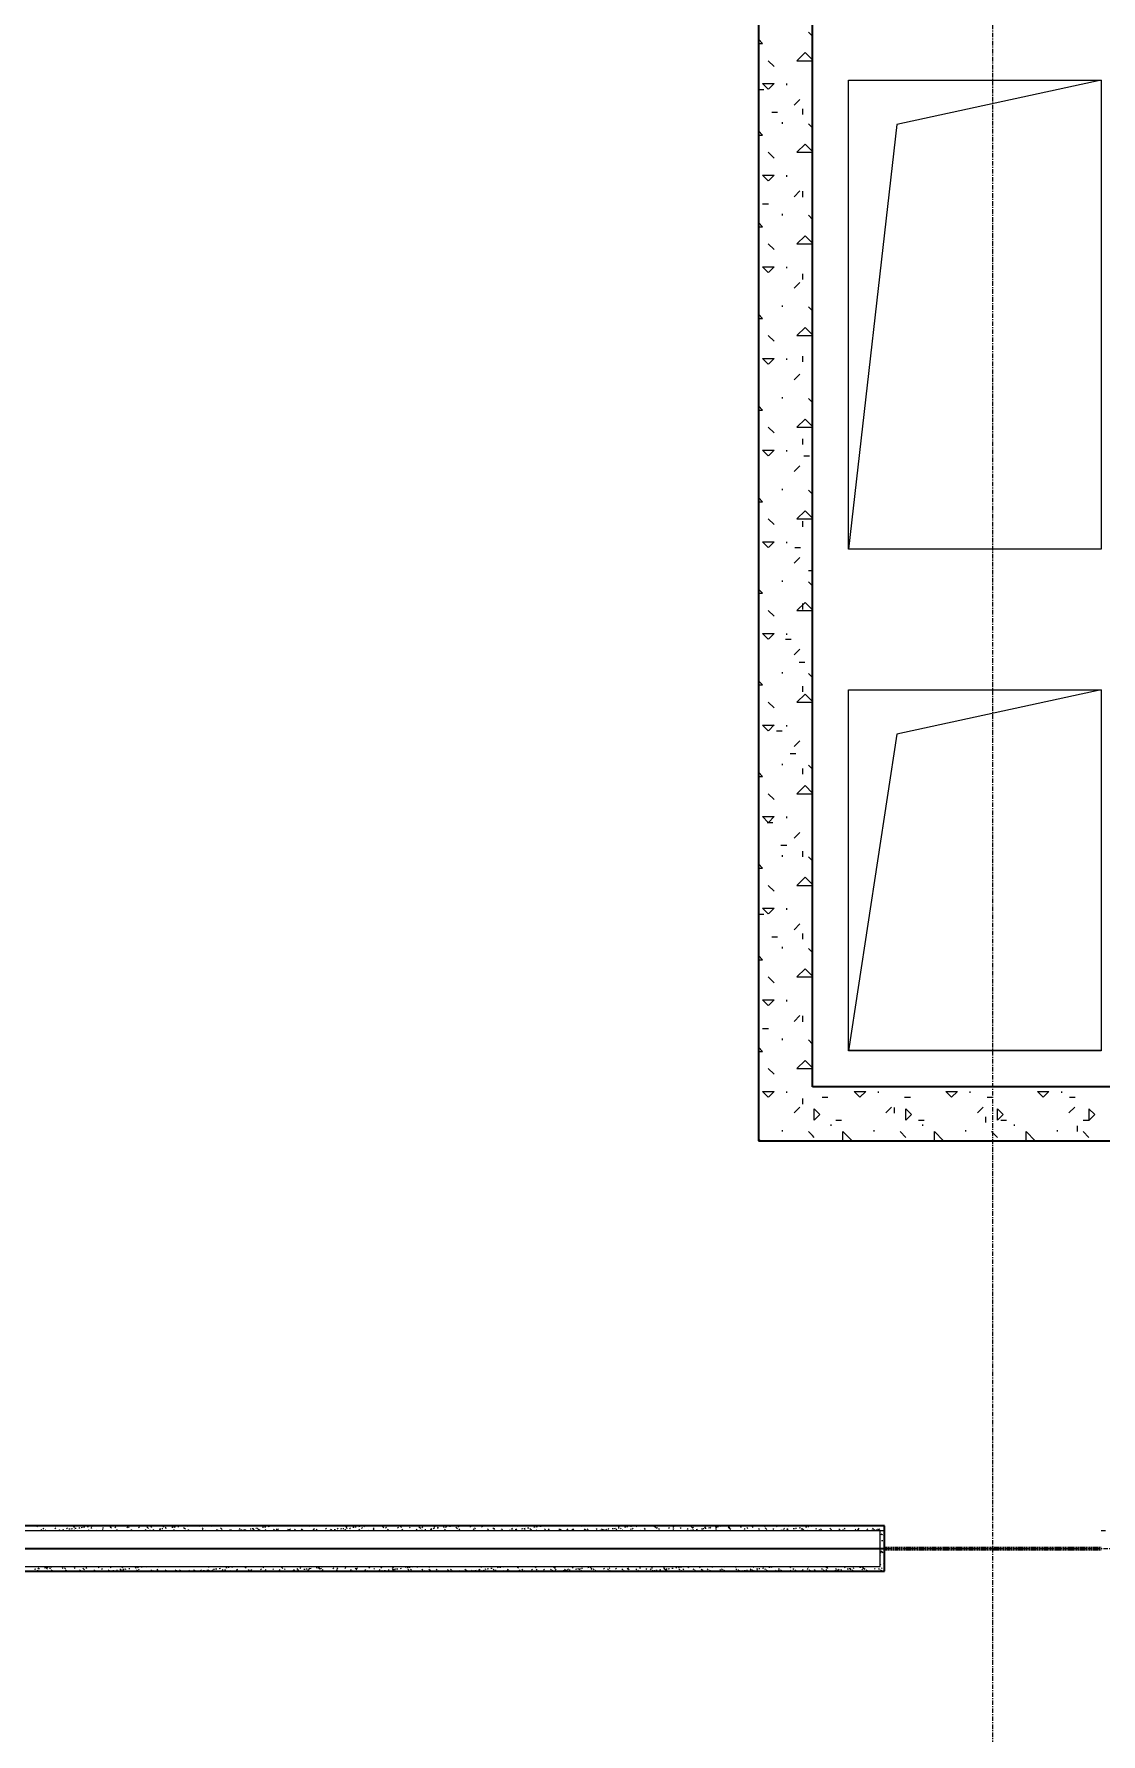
# Model space of a CAD drawing. Header units: millimetres. Extents: x -4948 to 42228, y -4856 to 69378.
# Drawn here: x 33826 to 36784, y 24778 to 29490 of the extents above; entities that cross this region are included whole.
import ezdxf

# ---------------------------------------------------------------- set-up
doc = ezdxf.new("R2010")
doc.units = ezdxf.units.MM
doc.linetypes.add('Линия сетки', pattern=[22.225, 12.7, -3.175, 3.175, -3.175])
doc.linetypes.add('Штрих 3 х 1_5 мм', pattern=[4.5, 3, -1.5])
for name, color, linetype, lineweight in [('A-AREA', 32, 'Continuous', 9), ('A-DETL', 90, 'Continuous', 9), ('A-FLOR', 192, 'Continuous', 13), ('A-WALL', 113, 'Continuous', 13), ('A-WALL-PATT', 111, 'Continuous', 13), ('I-WALL', 2, 'Continuous', 13), ('S-GRID', 1, 'Continuous', 30)]:
    doc.layers.add(name, color=color, linetype=linetype, lineweight=lineweight)

# ---------------------------------------------------------------- blocks, each defined once
blk = doc.blocks.new('27ELB-RD-AR-0000-BIM_rvt-1-1 этаж отм_ _0_000 лотки')
at = {"layer": 'A-AREA', "color": 252, "linetype": 'Штрих 3 х 1_5 мм', "lineweight": 70}
blk.add_line((36183.9, 25292.1), (36783.9, 25292.1), dxfattribs=at)
at = {"layer": 'A-DETL', "color": 252}
for p, q in [((36083.9, 29362.1), (36783.9, 29362.1)), ((36083.9, 28062.1), (36083.9, 29362.1)), ((36783.9, 29362.1), (36217.6, 29239.2)), ((36783.9, 29362.1), (36783.9, 28062.1)), ((36217.6, 29239.2), (36083.9, 28062.1)), ((36783.9, 28062.1), (36083.9, 28062.1)), ((36083.9, 27672.1), (36783.9, 27672.1)), ((36083.9, 26672.1), (36083.9, 27672.1)), ((36783.9, 27672.1), (36217.6, 27549.2)), ((36783.9, 27672.1), (36783.9, 26672.1)), ((36217.6, 27549.2), (36083.9, 26672.1)), ((36783.9, 26672.1), (36083.9, 26672.1))]:
    blk.add_line(p, q, dxfattribs=at)
at = {"layer": 'A-DETL', "color": 252, "lineweight": 35}
blk.add_line((30956, 25292.1), (36183.9, 25292.1), dxfattribs=at)
at = {"layer": 'A-WALL', "color": 252, "lineweight": 9}
for p, q in [((31018.9, 25342.1), (36171.4, 25342.1)), ((36171.4, 25342.1), (36183.9, 25342.1)), ((36171.4, 25342.1), (36183.9, 25342.1)), ((36171.4, 25242.1), (36171.4, 25342.1)), ((36783.9, 25342.1), (36796.4, 25342.1)), ((31018.9, 25242.1), (36171.4, 25242.1))]:
    blk.add_line(p, q, dxfattribs=at)
at = {"layer": 'A-WALL-PATT', "color": 252, "linetype": 'Continuous', "lineweight": 9}
for p, q in [((35845.7, 29464), (35833.9, 29475.8)), ((35833.9, 29464), (35845.8, 29464)), ((35983.9, 29484.6), (35972.6, 29495.8)), ((35877.4, 29400.6), (35861.5, 29416.4)), ((35941, 29416.4), (35963.4, 29438.8)), ((35941, 29416.4), (35983.9, 29416.4)), ((35983.9, 29418.4), (35963.4, 29438.8)), ((35833.9, 29337), (35848.9, 29337)), ((35861.5, 29337.1), (35845.6, 29352.9)), ((35845.8, 29352.9), (35877.5, 29352.9)), ((35861.7, 29337.1), (35877.6, 29353)), ((35913.2, 29348.9), (35913.2, 29352.9)), ((35871.2, 29273.5), (35887, 29273.5)), ((35933.1, 29293.4), (35949, 29309.3)), ((35956.9, 29267.1), (35956.9, 29283)), ((35845.7, 29210), (35833.9, 29221.8)), ((35901.3, 29241.7), (35901.3, 29245.7)), ((35983.9, 29230.6), (35972.6, 29241.8)), ((35833.9, 29210), (35845.8, 29210)), ((35941, 29162.4), (35963.4, 29184.8)), ((35983.9, 29164.4), (35963.4, 29184.8)), ((35877.4, 29146.6), (35861.5, 29162.4)), ((35941, 29162.4), (35983.9, 29162.4)), ((35861.5, 29083.1), (35845.6, 29098.9)), ((35845.8, 29098.9), (35877.5, 29098.9)), ((35861.7, 29083.1), (35877.6, 29099)), ((35913.2, 29094.9), (35913.2, 29098.9)), ((35933.1, 29039.4), (35949, 29055.3)), ((35956.9, 29038.5), (35956.9, 29054.4)), ((35845.8, 29019.5), (35861.6, 29019.5)), ((35901.3, 28987.7), (35901.3, 28991.7)), ((35983.9, 28976.6), (35972.6, 28987.8)), ((35845.7, 28956), (35833.9, 28967.8)), ((35833.9, 28956), (35845.8, 28956)), ((35877.4, 28892.6), (35861.5, 28908.4)), ((35941, 28908.4), (35963.4, 28930.8)), ((35941, 28908.4), (35983.9, 28908.4)), ((35983.9, 28910.4), (35963.4, 28930.8)), ((35861.5, 28829.1), (35845.6, 28844.9)), ((35845.8, 28844.9), (35877.5, 28844.9)), ((35861.7, 28829.1), (35877.6, 28845)), ((35913.2, 28840.9), (35913.2, 28844.9)), ((35933.1, 28785.4), (35949, 28801.3)), ((35956.9, 28809.9), (35956.9, 28825.8)), ((35833.9, 28765.5), (35836.2, 28765.5)), ((35845.7, 28702), (35833.9, 28713.8)), ((35833.9, 28702), (35845.8, 28702)), ((35901.3, 28733.7), (35901.3, 28737.7)), ((35983.9, 28722.6), (35972.6, 28733.8)), ((35877.4, 28638.6), (35861.5, 28654.4)), ((35941, 28654.4), (35963.4, 28676.8)), ((35941, 28654.4), (35983.9, 28654.4)), ((35983.9, 28656.4), (35963.4, 28676.8)), ((35861.5, 28575.1), (35845.6, 28590.9)), ((35845.8, 28590.9), (35877.5, 28590.9)), ((35861.7, 28575.1), (35877.6, 28591)), ((35913.2, 28586.9), (35913.2, 28590.9)), ((35956.9, 28581.3), (35956.9, 28597.2)), ((35933.1, 28531.4), (35949, 28547.3)), ((35901.3, 28479.7), (35901.3, 28483.7)), ((35983.9, 28468.6), (35972.6, 28479.8)), ((35845.7, 28448), (35833.9, 28459.8)), ((35833.9, 28448), (35845.8, 28448)), ((35941, 28400.4), (35963.4, 28422.8)), ((35983.9, 28402.4), (35963.4, 28422.8)), ((35877.4, 28384.6), (35861.5, 28400.4)), ((35941, 28400.4), (35983.9, 28400.4)), ((35861.5, 28321.1), (35845.6, 28336.9)), ((35845.8, 28336.9), (35877.5, 28336.9)), ((35861.7, 28321.1), (35877.6, 28337)), ((35913.2, 28332.9), (35913.2, 28336.9)), ((35956.9, 28352.7), (35956.9, 28368.6)), ((35933.1, 28277.4), (35949, 28293.3)), ((35960.1, 28321), (35975.9, 28321)), ((35901.3, 28225.7), (35901.3, 28229.7)), ((35845.7, 28194), (35833.9, 28205.8)), ((35833.9, 28194), (35845.8, 28194)), ((35983.9, 28214.6), (35972.6, 28225.8)), ((35877.4, 28130.6), (35861.5, 28146.4)), ((35941, 28146.4), (35963.4, 28168.8)), ((35941, 28146.4), (35983.9, 28146.4)), ((35956.9, 28124.1), (35956.9, 28140)), ((35983.9, 28148.4), (35963.4, 28168.8)), ((35861.5, 28067.1), (35845.6, 28082.9)), ((35845.8, 28082.9), (35877.5, 28082.9)), ((35861.7, 28067.1), (35877.6, 28083)), ((35913.2, 28078.9), (35913.2, 28082.9)), ((35934.7, 28067), (35950.5, 28067)), ((35933.1, 28023.4), (35949, 28039.3)), ((35972.8, 28003.5), (35983.9, 28003.5)), ((35845.7, 27940), (35833.9, 27951.8)), ((35901.3, 27971.7), (35901.3, 27975.7)), ((35983.9, 27960.6), (35972.6, 27971.8)), ((35833.9, 27940), (35845.8, 27940)), ((35941, 27892.4), (35963.4, 27914.8)), ((35956.9, 27895.5), (35956.9, 27911.4)), ((35983.9, 27894.4), (35963.4, 27914.8)), ((35877.4, 27876.6), (35861.5, 27892.4)), ((35941, 27892.4), (35983.9, 27892.4)), ((35861.5, 27813.1), (35845.6, 27828.9)), ((35845.8, 27828.9), (35877.5, 27828.9)), ((35861.7, 27813.1), (35877.6, 27829)), ((35909.2, 27813), (35925.1, 27813)), ((35913.2, 27824.9), (35913.2, 27828.9)), ((35933.1, 27769.4), (35949, 27785.3)), ((35901.3, 27717.7), (35901.3, 27721.7)), ((35947.3, 27749.5), (35963.2, 27749.5)), ((35983.9, 27706.6), (35972.6, 27717.8)), ((35845.7, 27686), (35833.9, 27697.8)), ((35833.9, 27686), (35845.8, 27686)), ((35956.9, 27666.9), (35956.9, 27682.8)), ((35877.4, 27622.6), (35861.5, 27638.4)), ((35941, 27638.4), (35963.4, 27660.8)), ((35941, 27638.4), (35983.9, 27638.4)), ((35983.9, 27640.4), (35963.4, 27660.8)), ((35861.5, 27559.1), (35845.6, 27574.9)), ((35845.8, 27574.9), (35877.5, 27574.9)), ((35861.7, 27559.1), (35877.6, 27575)), ((35913.2, 27570.9), (35913.2, 27574.9)), ((35883.8, 27559), (35899.7, 27559)), ((35933.1, 27515.4), (35949, 27531.3)), ((35921.9, 27495.5), (35937.8, 27495.5)), ((35845.7, 27432), (35833.9, 27443.8)), ((35833.9, 27432), (35845.8, 27432)), ((35901.3, 27463.7), (35901.3, 27467.7)), ((35956.9, 27438.3), (35956.9, 27454.2)), ((35983.9, 27452.6), (35972.6, 27463.8)), ((35877.4, 27368.6), (35861.5, 27384.4)), ((35941, 27384.4), (35963.4, 27406.8)), ((35941, 27384.4), (35983.9, 27384.4)), ((35983.9, 27386.4), (35963.4, 27406.8)), ((35861.5, 27305.1), (35845.6, 27320.9)), ((35845.8, 27320.9), (35877.5, 27320.9)), ((35858.4, 27305), (35874.3, 27305)), ((35861.7, 27305.1), (35877.6, 27321)), ((35913.2, 27316.9), (35913.2, 27320.9)), ((35896.6, 27241.5), (35912.4, 27241.5)), ((35933.1, 27261.4), (35949, 27277.3)), ((35901.3, 27209.7), (35901.3, 27213.7)), ((35956.9, 27209.7), (35956.9, 27225.6)), ((35983.9, 27198.6), (35972.6, 27209.8)), ((35845.7, 27178), (35833.9, 27189.8)), ((35833.9, 27178), (35845.8, 27178)), ((35941, 27130.4), (35963.4, 27152.8)), ((35983.9, 27132.4), (35963.4, 27152.8)), ((35877.4, 27114.6), (35861.5, 27130.4)), ((35941, 27130.4), (35983.9, 27130.4)), ((35833.9, 27051), (35848.9, 27051)), ((35861.5, 27051.1), (35845.6, 27066.9)), ((35845.8, 27066.9), (35877.5, 27066.9)), ((35861.7, 27051.1), (35877.6, 27067)), ((35913.2, 27062.9), (35913.2, 27066.9)), ((35933.1, 27007.4), (35949, 27023.3)), ((35871.2, 26987.5), (35887, 26987.5)), ((35901.3, 26955.7), (35901.3, 26959.7)), ((35956.9, 26981.1), (35956.9, 26997)), ((35983.9, 26944.6), (35972.6, 26955.8)), ((35845.7, 26924), (35833.9, 26935.8)), ((35833.9, 26924), (35845.8, 26924)), ((35877.4, 26860.6), (35861.5, 26876.4)), ((35941, 26876.4), (35963.4, 26898.8)), ((35941, 26876.4), (35983.9, 26876.4)), ((35983.9, 26878.4), (35963.4, 26898.8)), ((35861.5, 26797.1), (35845.6, 26812.9)), ((35845.8, 26812.9), (35877.5, 26812.9)), ((35861.7, 26797.1), (35877.6, 26813)), ((35913.2, 26808.9), (35913.2, 26812.9)), ((35933.1, 26753.4), (35949, 26769.3)), ((35956.9, 26752.5), (35956.9, 26768.4)), ((35845.8, 26733.5), (35861.6, 26733.5)), ((35845.7, 26670), (35833.9, 26681.8)), ((35901.3, 26701.7), (35901.3, 26705.7)), ((35983.9, 26690.6), (35972.6, 26701.8)), ((35833.9, 26670), (35845.8, 26670)), ((35941, 26622.4), (35963.4, 26644.8)), ((35983.9, 26624.4), (35963.4, 26644.8)), ((35877.4, 26606.6), (35861.5, 26622.4)), ((35941, 26622.4), (35983.9, 26622.4)), ((35861.5, 26543.1), (35845.6, 26558.9)), ((35845.8, 26558.9), (35877.5, 26558.9)), ((35861.7, 26543.1), (35877.6, 26559)), ((35913.2, 26554.9), (35913.2, 26558.9)), ((35956.9, 26523.9), (35956.9, 26539.8)), ((36010.8, 26543), (36026.7, 26543)), ((36115.5, 26543.1), (36099.7, 26558.9)), ((36099.8, 26558.9), (36131.5, 26558.9)), ((36115.7, 26543.1), (36131.6, 26559)), ((36167.2, 26554.9), (36167.2, 26558.9)), ((36239.4, 26543), (36255.3, 26543)), ((36369.5, 26543.1), (36353.7, 26558.9)), ((36353.8, 26558.9), (36385.5, 26558.9)), ((36369.7, 26543.1), (36385.6, 26559)), ((36421.2, 26554.9), (36421.2, 26558.9)), ((36468.1, 26543), (36483.9, 26543)), ((36623.5, 26543.1), (36607.7, 26558.9)), ((36607.8, 26558.9), (36639.5, 26558.9)), ((36623.7, 26543.1), (36639.6, 26559)), ((36675.2, 26554.9), (36675.2, 26558.9)), ((36696.6, 26543), (36712.5, 26543)), ((35933.1, 26499.4), (35949, 26515.3)), ((36004.4, 26495.4), (35988.5, 26511.3)), ((35988.6, 26479.5), (35988.6, 26511.2)), ((35988.7, 26479.6), (36004.6, 26495.5)), ((36187.1, 26499.4), (36203, 26515.3)), ((36210.9, 26498.5), (36210.9, 26514.4)), ((36258.4, 26495.4), (36242.5, 26511.3)), ((36242.6, 26479.5), (36242.6, 26511.2)), ((36242.7, 26479.6), (36258.6, 26495.5)), ((36441.1, 26499.4), (36457, 26515.3)), ((36464.9, 26473.1), (36464.9, 26489)), ((36512.4, 26495.4), (36496.5, 26511.3)), ((36496.6, 26479.5), (36496.6, 26511.2)), ((36496.7, 26479.6), (36512.6, 26495.5)), ((36695.1, 26499.4), (36711, 26515.3)), ((36766.4, 26495.4), (36750.5, 26511.3)), ((36750.6, 26479.5), (36750.6, 26511.2)), ((36750.7, 26479.6), (36766.6, 26495.5)), ((35833.9, 26479.5), (35836.2, 26479.5)), ((35901.3, 26447.7), (35901.3, 26451.7)), ((35983.9, 26436.6), (35972.6, 26447.8)), ((36036.2, 26463.6), (36036.2, 26467.6)), ((36048.9, 26479.5), (36064.8, 26479.5)), ((36068, 26422.1), (36068, 26447.7)), ((36093.6, 26422.1), (36068, 26447.7)), ((36155.3, 26447.7), (36155.3, 26451.7)), ((36242.5, 26431.9), (36226.7, 26447.8)), ((36277.6, 26479.5), (36293.4, 26479.5)), ((36290.2, 26463.6), (36290.2, 26467.6)), ((36322, 26422.1), (36322, 26447.7)), ((36347.6, 26422.1), (36322, 26447.7)), ((36409.3, 26447.7), (36409.3, 26451.7)), ((36496.5, 26431.9), (36480.7, 26447.8)), ((36506.1, 26479.5), (36522, 26479.5)), ((36544.2, 26463.6), (36544.2, 26467.6)), ((36576, 26422.1), (36576, 26447.7)), ((36601.6, 26422.1), (36576, 26447.7)), ((36663.3, 26447.7), (36663.3, 26451.7)), ((36718.9, 26447.7), (36718.9, 26463.6)), ((36734.7, 26479.5), (36750.6, 26479.5)), ((36750.5, 26431.9), (36734.7, 26447.8)), ((35839.6, 26422.1), (35833.9, 26427.8)), ((35988.5, 26431.9), (35983.9, 26436.6)), ((33833.4, 25354.6), (33835.7, 25352.5)), ((33840.1, 25354.6), (33840.1, 25354.6)), ((33883.8, 25354.6), (33885, 25353.5)), ((33934.1, 25354.6), (33935.6, 25353.2)), ((33973.2, 25352.9), (33976.5, 25353.4)), ((33984.9, 25354.2), (33987.3, 25351.9)), ((34035.7, 25353.8), (34038, 25351.6)), ((34150, 25351.4), (34152.7, 25353.4)), ((34183.3, 25351.8), (34185.9, 25353.8)), ((34215.8, 25351.6), (34218.4, 25353.7)), ((34224.2, 25353.1), (34227.5, 25353.5)), ((34250.1, 25352.9), (34252.3, 25354.6)), ((34283.3, 25353.3), (34285, 25354.6)), ((34315.8, 25353.1), (34317.7, 25354.6)), ((34350.1, 25354.4), (34350.4, 25354.6)), ((34475.2, 25353.2), (34478.5, 25353.7)), ((34487.9, 25354.6), (34488.2, 25354.3)), ((34588.5, 25354.6), (34590.6, 25352.7)), ((34638.9, 25354.6), (34639.8, 25353.7)), ((34689.2, 25354.6), (34690.5, 25353.4)), ((34690.5, 25353.4), (34690.5, 25353.4)), ((34690.5, 25353.4), (34693, 25351.1)), ((34726.2, 25353.4), (34729.5, 25353.9)), ((34739.7, 25354.4), (34742.2, 25352.2)), ((34790.6, 25354), (34792.9, 25351.9)), ((34977.2, 25353.6), (34980.5, 25354)), ((35000.7, 25351.9), (35003.4, 25353.9)), ((35034, 25352.3), (35036.6, 25354.4)), ((35066.4, 25352.2), (35069.1, 25354.2)), ((35100.7, 25353.4), (35102.3, 25354.6)), ((35134, 25353.8), (35135, 25354.6)), ((35166.5, 25353.7), (35167.7, 25354.6)), ((35228.2, 25353.7), (35231.5, 25354.2)), ((35243, 25354.6), (35243.1, 25354.5)), ((35343.7, 25354.6), (35345.5, 25352.9)), ((35394, 25354.6), (35394.7, 25354)), ((35444.4, 25354.6), (35445.4, 25353.7)), ((35445.4, 25353.7), (35445.4, 25353.7)), ((35445.4, 25353.7), (35447.9, 25351.4)), ((35479.2, 25353.9), (35482.5, 25354.3)), ((35494.7, 25354.6), (35497.1, 25352.4)), ((35545.4, 25354.2), (35547.8, 25352.1)), ((35730.2, 25354.1), (35733.5, 25354.5)), ((35784.6, 25351.4), (35787.3, 25353.4)), ((35851.4, 25352.5), (35854.1, 25354.5)), ((35884.6, 25352.9), (35886.9, 25354.6)), ((35917.1, 25352.7), (35919.6, 25354.6)), ((35951.4, 25354), (35952.2, 25354.6)), ((35981.2, 25354.2), (35984, 25354.6)), ((35984.7, 25354.4), (35984.9, 25354.6)), ((36017.2, 25354.2), (36017.6, 25354.6)), ((36098.8, 25354.6), (36100.4, 25353.2)), ((36149.2, 25354.6), (36149.6, 25354.2)), ((33844.3, 25344.6), (33846.8, 25342.3)), ((33849.9, 25346.8), (33852.6, 25348.9)), ((33856.6, 25344.1), (33859.4, 25342.3)), ((33883.2, 25347.3), (33885.8, 25349.3)), ((33890.9, 25342.1), (33891.8, 25342.2)), ((33894.5, 25342.6), (33897.8, 25343)), ((33895.1, 25344.2), (33897.4, 25342.1)), ((33896.1, 25344.2), (33899, 25342.4)), ((33904.8, 25343.9), (33908.1, 25344.4)), ((33915.7, 25347.1), (33918.3, 25349.2)), ((33922.6, 25346.3), (33926, 25346.7)), ((33928.7, 25347.1), (33932, 25347.5)), ((33935.6, 25353.2), (33935.6, 25353.2)), ((33935.6, 25353.2), (33938.1, 25350.9)), ((33935.7, 25344.3), (33938.5, 25342.4)), ((33939, 25348.4), (33942.3, 25348.9)), ((33946.7, 25343.1), (33947.7, 25342.1)), ((33950, 25348.3), (33952.6, 25350.4)), ((33956.8, 25350.8), (33960.1, 25351.2)), ((33962.9, 25351.6), (33966.2, 25352)), ((33975.2, 25344.3), (33978.1, 25342.5)), ((33983.2, 25348.8), (33985.9, 25350.8)), ((33997.5, 25342.6), (33998.1, 25342.1)), ((34014.8, 25344.4), (34017.6, 25342.6)), ((34015.7, 25348.6), (34018.3, 25350.7)), ((34038, 25351.6), (34038, 25351.6)), ((34038, 25351.6), (34040.5, 25349.4)), ((34050, 25349.8), (34052.6, 25351.9)), ((34054.3, 25344.5), (34057.2, 25342.7)), ((34083.2, 25350.3), (34085.9, 25352.3)), ((34087.3, 25352.6), (34089.7, 25350.4)), ((34093.9, 25344.5), (34096.7, 25342.7)), ((34115.7, 25350.1), (34118.4, 25352.2)), ((34133.4, 25344.6), (34136.3, 25342.8)), ((34138.1, 25352.2), (34140.4, 25350.1)), ((34140.4, 25350.1), (34140.4, 25350.1)), ((34140.4, 25350.1), (34142.9, 25347.8)), ((34140.7, 25342.1), (34142.8, 25342.4)), ((34145.5, 25342.7), (34148.8, 25343.2)), ((34155.8, 25344.1), (34159.1, 25344.5)), ((34173, 25344.7), (34175.8, 25342.9)), ((34173.6, 25346.4), (34177, 25346.9)), ((34179.7, 25347.2), (34183, 25347.7)), ((34189.6, 25351.1), (34192.1, 25348.8)), ((34190, 25348.6), (34193.3, 25349)), ((34207.8, 25350.9), (34211.2, 25351.4)), ((34212.5, 25344.8), (34215.4, 25343)), ((34213.9, 25351.7), (34217.2, 25352.2)), ((34236, 25342.1), (34236.3, 25342.3)), ((34240.5, 25350.6), (34242.8, 25348.5)), ((34242.8, 25348.5), (34242.8, 25348.5)), ((34242.8, 25348.5), (34245.3, 25346.2)), ((34252.1, 25344.8), (34254.9, 25343)), ((34268.7, 25342.1), (34268.8, 25342.2)), ((34291.6, 25344.9), (34294.5, 25343.1)), ((34292, 25349.5), (34294.5, 25347.3)), ((34301.4, 25342.1), (34303.1, 25343.4)), ((34331.2, 25345), (34334, 25343.2)), ((34334.1, 25342.1), (34336.4, 25343.8)), ((34342.8, 25349.1), (34345.2, 25346.9)), ((34345.2, 25346.9), (34345.2, 25346.9)), ((34345.2, 25346.9), (34347.7, 25344.7)), ((34366.8, 25342.1), (34368.9, 25343.7)), ((34370.7, 25345), (34373.6, 25343.2)), ((34390.5, 25342.1), (34393.8, 25342.5)), ((34394.4, 25348), (34396.9, 25345.7)), ((34396.5, 25342.9), (34399.8, 25343.3)), ((34400.5, 25342.9), (34403.2, 25344.9)), ((34406.8, 25344.2), (34410.2, 25344.7)), ((34410.3, 25345.1), (34413.1, 25343.3)), ((34424.7, 25346.6), (34428, 25347)), ((34430.7, 25347.4), (34434, 25347.8)), ((34433.7, 25343.3), (34436.4, 25345.3)), ((34441, 25348.7), (34444.3, 25349.2)), ((34445.2, 25347.5), (34447.6, 25345.4)), ((34447.6, 25345.4), (34447.6, 25345.4)), ((34447.6, 25345.4), (34450, 25343.1)), ((34449.8, 25345.2), (34452.7, 25343.4)), ((34458.8, 25351.1), (34462.2, 25351.5)), ((34464.9, 25351.9), (34468.2, 25352.3)), ((34466.2, 25343.1), (34468.9, 25345.2)), ((34489.4, 25345.3), (34492.2, 25343.5)), ((34496.8, 25346.4), (34499.3, 25344.1)), ((34500.5, 25344.4), (34503.2, 25346.4)), ((34528.9, 25345.3), (34531.8, 25343.5)), ((34533.8, 25344.8), (34536.4, 25346.9)), ((34547.6, 25346), (34550, 25343.8)), ((34550, 25343.8), (34550, 25343.8)), ((34550, 25343.8), (34551.8, 25342.1)), ((34566.3, 25344.7), (34568.9, 25346.7)), ((34568.5, 25345.4), (34571.3, 25343.6)), ((34599.2, 25344.8), (34601.7, 25342.6)), ((34600.6, 25345.9), (34603.2, 25347.9)), ((34608, 25345.5), (34610.9, 25343.7)), ((34633.8, 25346.3), (34636.5, 25348.4)), ((34641.5, 25342.3), (34644.8, 25342.7)), ((34647.5, 25343.1), (34650.8, 25343.5)), ((34647.6, 25345.6), (34650.4, 25343.8)), ((34650, 25344.4), (34652.3, 25342.3)), ((34652.3, 25342.3), (34652.3, 25342.3)), ((34652.3, 25342.3), (34652.5, 25342.1)), ((34657.8, 25344.4), (34661.2, 25344.8)), ((34666.3, 25346.2), (34669, 25348.2)), ((34675.7, 25346.8), (34679, 25347.2)), ((34681.7, 25347.6), (34685, 25348)), ((34687.1, 25345.6), (34690, 25343.8)), ((34692, 25348.9), (34695.3, 25349.3)), ((34700.6, 25347.4), (34703.3, 25349.4)), ((34701.6, 25343.3), (34702.9, 25342.1)), ((34709.9, 25351.3), (34713.2, 25351.7)), ((34715.9, 25352.1), (34719.2, 25352.5)), ((34726.7, 25345.7), (34729.5, 25343.9)), ((34733.9, 25347.8), (34736.5, 25349.9)), ((34752.4, 25342.9), (34753.2, 25342.1)), ((34766.2, 25345.8), (34769.1, 25344)), ((34766.3, 25347.7), (34769, 25349.7)), ((34792.9, 25351.9), (34792.9, 25351.9)), ((34792.9, 25351.9), (34795.4, 25349.6)), ((34800.6, 25348.9), (34803.3, 25350.9)), ((34805.8, 25345.8), (34808.6, 25344)), ((34833.9, 25349.3), (34836.5, 25351.4)), ((34842.1, 25352.9), (34844.6, 25350.6)), ((34845.3, 25345.9), (34848.2, 25344.1)), ((34866.4, 25349.2), (34869, 25351.2)), ((34884.9, 25346), (34887.7, 25344.2)), ((34892.5, 25342.4), (34895.8, 25342.9)), ((34893, 25352.4), (34895.3, 25350.3)), ((34895.3, 25350.3), (34895.3, 25350.3)), ((34895.3, 25350.3), (34897.8, 25348)), ((34898.5, 25343.2), (34901.8, 25343.7)), ((34900.7, 25350.4), (34903.3, 25352.4)), ((34908.8, 25344.6), (34912.2, 25345)), ((34924.4, 25346.1), (34927.3, 25344.3)), ((34926.7, 25346.9), (34930, 25347.4)), ((34932.7, 25347.7), (34936, 25348.2)), ((34933.9, 25350.8), (34936.6, 25352.9)), ((34943, 25349.1), (34946.3, 25349.5)), ((34944.5, 25351.3), (34947, 25349.1)), ((34960.9, 25351.4), (34964.2, 25351.9)), ((34964, 25346.1), (34966.8, 25344.3)), ((34966.4, 25350.7), (34969.1, 25352.7)), ((34966.9, 25352.2), (34970.2, 25352.7)), ((34995.3, 25350.9), (34997.7, 25348.7)), ((34997.7, 25348.7), (34997.7, 25348.7)), ((34997.7, 25348.7), (35000.2, 25346.5)), ((35003.5, 25346.2), (35006.4, 25344.4)), ((35043.1, 25346.3), (35045.9, 25344.5)), ((35046.9, 25349.8), (35049.4, 25347.5)), ((35053.3, 25342.1), (35053.8, 25342.5)), ((35082.6, 25346.3), (35085.5, 25344.5)), ((35086, 25342.1), (35087, 25342.9)), ((35097.7, 25349.3), (35100.1, 25347.2)), ((35100.1, 25347.2), (35100.1, 25347.2)), ((35100.1, 25347.2), (35102.5, 25344.9)), ((35118.7, 25342.1), (35119.5, 25342.7)), ((35122.2, 25346.4), (35125, 25344.6)), ((35143.5, 25342.6), (35146.8, 25343)), ((35149.3, 25348.2), (35151.8, 25345.9)), ((35149.5, 25343.4), (35152.8, 25343.8)), ((35151.4, 25342.1), (35153.8, 25344)), ((35159.8, 25344.7), (35163.2, 25345.2)), ((35161.7, 25346.5), (35164.6, 25344.7)), ((35177.7, 25347.1), (35181, 25347.5)), ((35183.7, 25347.9), (35187, 25348.3)), ((35184.4, 25342.4), (35187.1, 25344.4)), ((35194, 25349.2), (35197.3, 25349.7)), ((35200.1, 25347.8), (35202.5, 25345.6)), ((35201.3, 25346.6), (35204.1, 25344.8)), ((35202.5, 25345.6), (35202.5, 25345.6)), ((35202.5, 25345.6), (35204.9, 25343.4)), ((35211.9, 25351.6), (35215.2, 25352)), ((35216.9, 25342.2), (35219.6, 25344.2)), ((35217.9, 25352.4), (35221.2, 25352.8)), ((35240.8, 25346.6), (35243.7, 25344.8)), ((35251.2, 25343.4), (35253.9, 25345.5)), ((35251.7, 25346.6), (35254.2, 25344.4)), ((35280.4, 25346.7), (35283.2, 25344.9)), ((35284.4, 25343.9), (35287.1, 25345.9)), ((35302.5, 25346.2), (35304.8, 25344.1)), ((35304.8, 25344.1), (35304.8, 25344.1)), ((35304.8, 25344.1), (35307, 25342.1)), ((35316.9, 25343.7), (35319.6, 25345.7)), ((35319.9, 25346.8), (35322.8, 25345)), ((35351.2, 25344.9), (35353.9, 25347)), ((35354.1, 25345.1), (35356.5, 25342.8)), ((35359.5, 25346.9), (35362.3, 25345.1)), ((35384.5, 25345.4), (35387.1, 25347.4)), ((35394.5, 25342.8), (35397.8, 25343.2)), ((35399, 25346.9), (35401.9, 25345.1)), ((35400.5, 25343.5), (35403.8, 25344)), ((35404.9, 25344.6), (35407.2, 25342.5)), ((35407.2, 25342.5), (35407.2, 25342.5)), ((35407.2, 25342.5), (35407.7, 25342.1)), ((35410.8, 25344.9), (35414.2, 25345.3)), ((35417, 25345.2), (35419.6, 25347.2)), ((35428.7, 25347.3), (35432, 25347.7)), ((35434.7, 25348), (35438, 25348.5)), ((35438.6, 25347), (35441.4, 25345.2)), ((35445, 25349.4), (35448.4, 25349.8)), ((35451.3, 25346.4), (35453.9, 25348.5)), ((35456.5, 25343.5), (35458, 25342.1)), ((35462.9, 25351.8), (35466.2, 25352.2)), ((35468.9, 25352.5), (35472.2, 25353)), ((35478.1, 25347.1), (35481, 25345.3)), ((35484.5, 25346.9), (35487.2, 25348.9)), ((35507.3, 25343.1), (35508.4, 25342.1)), ((35517, 25346.7), (35519.7, 25348.8)), ((35517.7, 25347.1), (35520.5, 25345.3)), ((35547.8, 25352.1), (35547.8, 25352.1)), ((35547.8, 25352.1), (35550.3, 25349.8)), ((35551.3, 25347.9), (35554, 25350)), ((35557.2, 25347.2), (35560.1, 25345.4)), ((35584.5, 25348.4), (35587.2, 25350.4)), ((35596.8, 25347.3), (35599.6, 25345.5)), ((35597, 25353.1), (35599.5, 25350.9)), ((35617, 25348.2), (35619.7, 25350.3)), ((35636.3, 25347.4), (35639.2, 25345.6)), ((35645.5, 25342.9), (35648.9, 25343.4)), ((35647.8, 25352.7), (35650.2, 25350.5)), ((35650.2, 25350.5), (35650.2, 25350.5)), ((35650.2, 25350.5), (35652.6, 25348.3)), ((35651.3, 25349.5), (35654, 25351.5)), ((35651.5, 25343.7), (35654.8, 25344.1)), ((35661.8, 25345.1), (35665.2, 25345.5)), ((35675.9, 25347.4), (35678.7, 25345.6)), ((35679.7, 25347.4), (35683, 25347.9)), ((35684.6, 25349.9), (35687.2, 25351.9)), ((35685.7, 25348.2), (35689, 25348.6)), ((35696, 25349.6), (35699.4, 25350)), ((35699.4, 25351.6), (35701.9, 25349.3)), ((35713.9, 25351.9), (35717.2, 25352.4)), ((35715.4, 25347.5), (35718.3, 25345.7)), ((35717.1, 25349.7), (35719.7, 25351.8)), ((35719.9, 25352.7), (35723.2, 25353.1)), ((35750.2, 25351.1), (35752.6, 25349)), ((35751.4, 25351), (35754, 25353)), ((35752.6, 25349), (35752.6, 25349)), ((35752.6, 25349), (35755, 25346.7)), ((35755, 25347.6), (35757.8, 25345.8)), ((35794.5, 25347.6), (35797.4, 25345.8)), ((35801.8, 25350), (35804.3, 25347.7)), ((35817.1, 25351.2), (35819.8, 25353.3)), ((35834.1, 25347.7), (35836.9, 25345.9)), ((35852.6, 25349.6), (35854.9, 25347.4)), ((35854.9, 25347.4), (35854.9, 25347.4)), ((35854.9, 25347.4), (35857.4, 25345.2)), ((35873.6, 25347.8), (35876.4, 25346)), ((35896.5, 25343.1), (35899.9, 25343.5)), ((35902.5, 25343.9), (35905.9, 25344.3)), ((35903.3, 25342.1), (35904.5, 25343)), ((35904.2, 25348.4), (35906.6, 25346.2)), ((35912.9, 25345.2), (35916.2, 25345.7)), ((35913.2, 25347.9), (35916, 25346.1)), ((35930.7, 25347.6), (35934.1, 25348)), ((35936, 25342.1), (35937.7, 25343.4)), ((35936.7, 25348.4), (35940, 25348.8)), ((35947, 25349.7), (35950.4, 25350.2)), ((35952.7, 25347.9), (35955.5, 25346.1)), ((35955, 25348), (35957.3, 25345.9)), ((35957.3, 25345.9), (35957.3, 25345.9)), ((35957.3, 25345.9), (35959.8, 25343.6)), ((35964.9, 25352.1), (35968.2, 25352.5)), ((35968.6, 25342.1), (35970.2, 25343.3)), ((35970.9, 25352.9), (35974.2, 25353.3)), ((35992.3, 25348), (35995.1, 25346.2)), ((36001.8, 25342.5), (36004.5, 25344.5)), ((36006.6, 25346.9), (36009, 25344.6)), ((36031.8, 25348.1), (36034.6, 25346.3)), ((36035.1, 25342.9), (36037.7, 25344.9)), ((36057.4, 25346.4), (36059.7, 25344.3)), ((36059.7, 25344.3), (36059.7, 25344.3)), ((36059.7, 25344.3), (36062.1, 25342.1)), ((36067.6, 25342.8), (36070.2, 25344.8)), ((36071.4, 25348.2), (36074.2, 25346.4)), ((36101.9, 25344), (36104.5, 25346)), ((36108.9, 25345.3), (36111.4, 25343.1)), ((36110.9, 25348.2), (36113.7, 25346.4)), ((36135.1, 25344.4), (36137.8, 25346.5)), ((36147.6, 25343.2), (36150.9, 25343.7)), ((36150.5, 25348.3), (36153.3, 25346.5)), ((36153.5, 25344), (36156.9, 25344.5)), ((36159.8, 25344.9), (36162.1, 25342.7)), ((36162.1, 25342.7), (36162.1, 25342.7)), ((36162.1, 25342.7), (36162.8, 25342.1)), ((36163.9, 25345.4), (36167.2, 25345.8)), ((36167.6, 25344.3), (36170.3, 25346.3)), ((36173.2, 25332.6), (36175.6, 25330.4)), ((36175.6, 25332.3), (36178.5, 25330.5)), ((36175.6, 25314), (36178.9, 25314.5)), ((36181, 25328.9), (36183.8, 25327.1)), ((36181.7, 25347.7), (36183.9, 25348)), ((36171.4, 25297), (36171.9, 25297.4)), ((36171.4, 25284.5), (36173.8, 25282.9)), ((36171.4, 25280.6), (36174.3, 25281)), ((36171.4, 25271.9), (36172.7, 25272.9)), ((36173.6, 25286), (36176, 25283.9)), ((36176, 25283.9), (36176, 25283.9)), ((36176, 25283.9), (36178.5, 25281.6)), ((36176.9, 25281.3), (36180.3, 25281.8)), ((33827.1, 25235), (33830.4, 25235.5)), ((33833.4, 25232.5), (33836.3, 25230.7)), ((33836.7, 25236.4), (33839.4, 25238.4)), ((33837.4, 25236.4), (33840.7, 25236.8)), ((33855.2, 25238.7), (33858.5, 25239.2)), ((33858.7, 25239.2), (33861, 25237)), ((33861, 25237), (33861, 25237)), ((33861, 25237), (33863.5, 25234.8)), ((33861.3, 25239.5), (33864.6, 25240)), ((33869.2, 25236.2), (33871.9, 25238.3)), ((33871.6, 25240.9), (33874.9, 25241.3)), ((33873, 25232.6), (33875.8, 25230.8)), ((33903.5, 25237.5), (33906.2, 25239.5)), ((33910.2, 25238.1), (33912.7, 25235.8)), ((33912.5, 25232.7), (33915.4, 25230.9)), ((33936.8, 25237.9), (33939.4, 25239.9)), ((33952.1, 25232.7), (33954.9, 25230.9)), ((33961.1, 25237.6), (33963.4, 25235.5)), ((33963.4, 25235.5), (33963.4, 25235.5)), ((33963.4, 25235.5), (33965.9, 25233.2)), ((33969.3, 25237.7), (33971.9, 25239.8)), ((33991.6, 25232.8), (33994.5, 25231)), ((34003.6, 25239), (34006.2, 25241)), ((34012.6, 25236.5), (34015.1, 25234.2)), ((34031.2, 25232.9), (34034, 25231.1)), ((34036.8, 25239.4), (34039.5, 25241.4)), ((34037.8, 25229.9), (34041.2, 25230.3)), ((34043.9, 25230.7), (34047.2, 25231.1)), ((34054.2, 25232.1), (34057.5, 25232.5)), ((34063.5, 25236.1), (34065.8, 25233.9)), ((34065.8, 25233.9), (34065.8, 25233.9)), ((34065.8, 25233.9), (34068.3, 25231.7)), ((34069.3, 25239.2), (34072, 25241.3)), ((34070.7, 25233), (34073.6, 25231.2)), ((34072, 25234.4), (34075.4, 25234.8)), ((34078.1, 25235.2), (34081.4, 25235.6)), ((34088.4, 25236.6), (34091.7, 25237)), ((34089.4, 25229.6), (34089.9, 25230)), ((34103.6, 25240.5), (34105.7, 25242.1)), ((34106.2, 25238.9), (34109.5, 25239.3)), ((34110.3, 25233), (34113.1, 25231.2)), ((34112.3, 25239.7), (34115.6, 25240.1)), ((34115, 25234.9), (34117.5, 25232.7)), ((34115.6, 25229.6), (34115.7, 25229.6)), ((34122.1, 25229.6), (34122.4, 25229.8)), ((34122.6, 25241.1), (34125.9, 25241.5)), ((34136.8, 25240.9), (34138.4, 25242.1)), ((34149.8, 25233.1), (34152.7, 25231.3)), ((34154.8, 25229.6), (34156.7, 25231)), ((34155.2, 25229.7), (34155.3, 25229.6)), ((34165.8, 25234.5), (34168.2, 25232.4)), ((34168.2, 25232.4), (34168.2, 25232.4)), ((34168.2, 25232.4), (34170.7, 25230.1)), ((34169.3, 25240.8), (34171.1, 25242.1)), ((34187.5, 25229.6), (34189.9, 25231.5)), ((34189.4, 25233.2), (34192.2, 25231.4)), ((34194.7, 25229.8), (34195, 25229.6)), ((34203.6, 25242), (34203.8, 25242.1)), ((34207.9, 25242.1), (34208.8, 25241.2)), ((34217.4, 25233.4), (34219.9, 25231.1)), ((34220.2, 25229.6), (34222.4, 25231.3)), ((34228.9, 25233.2), (34231.8, 25231.4)), ((34234.3, 25229.8), (34234.6, 25229.6)), ((34254.1, 25230.5), (34256.7, 25232.5)), ((34268.2, 25232.9), (34270.6, 25230.8)), ((34268.5, 25233.3), (34271.3, 25231.5)), ((34270.6, 25230.8), (34270.6, 25230.8)), ((34270.6, 25230.8), (34271.9, 25229.6)), ((34273.8, 25229.9), (34274.3, 25229.6)), ((34287.3, 25230.9), (34290, 25233)), ((34288.9, 25230.1), (34292.2, 25230.5)), ((34294.9, 25230.9), (34298.2, 25231.3)), ((34305.2, 25232.2), (34308.5, 25232.7)), ((34308, 25233.4), (34310.9, 25231.6)), ((34308.6, 25242.1), (34308.7, 25241.9)), ((34308.7, 25241.9), (34308.7, 25241.9)), ((34308.7, 25241.9), (34311.2, 25239.7)), ((34313.4, 25230), (34314, 25229.6)), ((34319.8, 25230.8), (34322.4, 25232.8)), ((34319.8, 25231.8), (34322.2, 25229.6)), ((34323, 25234.6), (34326.4, 25235)), ((34329.1, 25235.4), (34332.4, 25235.8)), ((34339.4, 25236.7), (34342.7, 25237.2)), ((34347.6, 25233.5), (34350.4, 25231.7)), ((34352.9, 25230), (34353.6, 25229.6)), ((34354.1, 25232), (34356.7, 25234.1)), ((34357.2, 25239.1), (34360.6, 25239.5)), ((34358.9, 25242.1), (34360.4, 25240.7)), ((34363.3, 25239.9), (34366.6, 25240.3)), ((34370.6, 25231.4), (34372.6, 25229.6)), ((34373.6, 25241.2), (34376.9, 25241.7)), ((34387.1, 25233.5), (34390, 25231.7)), ((34387.3, 25232.4), (34390, 25234.5)), ((34392.5, 25230.1), (34393.3, 25229.6)), ((34409.3, 25242.1), (34411.1, 25240.4)), ((34411.1, 25240.4), (34411.1, 25240.4)), ((34411.1, 25240.4), (34413.6, 25238.1)), ((34419.8, 25232.3), (34422.5, 25234.3)), ((34422.2, 25230.3), (34422.9, 25229.6)), ((34426.7, 25233.6), (34429.5, 25231.8)), ((34432, 25230.2), (34433, 25229.6)), ((34454.1, 25233.5), (34456.8, 25235.6)), ((34460.4, 25241.4), (34462.8, 25239.1)), ((34466.2, 25233.7), (34469.1, 25231.9)), ((34471.6, 25230.3), (34472.6, 25229.6)), ((34473, 25229.8), (34473.2, 25229.6)), ((34487.4, 25233.9), (34490, 25236)), ((34505.8, 25233.7), (34508.6, 25231.9)), ((34511.1, 25230.3), (34512.3, 25229.6)), ((34511.2, 25241), (34513.5, 25238.8)), ((34513.5, 25238.8), (34513.5, 25238.8)), ((34513.5, 25238.8), (34516, 25236.6)), ((34519.9, 25233.8), (34522.5, 25235.8)), ((34539.9, 25230.2), (34543.2, 25230.7)), ((34545.3, 25233.8), (34548.2, 25232)), ((34545.9, 25231), (34549.2, 25231.5)), ((34550.7, 25230.4), (34552, 25229.6)), ((34554.2, 25235), (34556.8, 25237.1)), ((34556.2, 25232.4), (34559.5, 25232.8)), ((34562.7, 25239.9), (34565.2, 25237.6)), ((34574.1, 25234.7), (34577.4, 25235.2)), ((34580.1, 25235.5), (34583.4, 25236)), ((34584.9, 25233.9), (34587.7, 25232.1)), ((34587.4, 25235.4), (34590.1, 25237.5)), ((34590.2, 25230.5), (34591.6, 25229.6)), ((34590.4, 25236.9), (34593.7, 25237.3)), ((34608.2, 25239.2), (34611.6, 25239.7)), ((34613.6, 25239.4), (34615.9, 25237.3)), ((34614.3, 25240), (34617.6, 25240.5)), ((34615.9, 25237.3), (34615.9, 25237.3)), ((34615.9, 25237.3), (34618.4, 25235)), ((34619.9, 25235.3), (34622.5, 25237.3)), ((34624.4, 25234), (34627.3, 25232.2)), ((34624.6, 25241.4), (34627.9, 25241.8)), ((34629.8, 25230.6), (34631.3, 25229.6)), ((34654.2, 25236.5), (34656.9, 25238.6)), ((34664, 25234), (34666.8, 25232.2)), ((34665.1, 25238.3), (34667.6, 25236)), ((34669.3, 25230.6), (34670.9, 25229.6)), ((34687.4, 25236.9), (34690.1, 25239)), ((34703.5, 25234.1), (34706.4, 25232.3)), ((34708.9, 25230.7), (34710.6, 25229.6)), ((34715.9, 25237.9), (34718.3, 25235.7)), ((34718.3, 25235.7), (34718.3, 25235.7)), ((34718.3, 25235.7), (34720.8, 25233.4)), ((34719.9, 25236.8), (34722.6, 25238.8)), ((34743.1, 25234.2), (34745.9, 25232.4)), ((34748.4, 25230.8), (34750.3, 25229.6)), ((34754.2, 25238), (34756.9, 25240.1)), ((34767.5, 25236.7), (34770, 25234.5)), ((34782.6, 25234.3), (34785.5, 25232.5)), ((34787.5, 25238.5), (34790.1, 25240.5)), ((34788, 25230.8), (34789.9, 25229.6)), ((34790.9, 25230.4), (34794.2, 25230.8)), ((34796.9, 25231.2), (34800.2, 25231.6)), ((34807.2, 25232.6), (34810.5, 25233)), ((34818.3, 25236.3), (34820.7, 25234.2)), ((34820, 25238.3), (34822.6, 25240.3)), ((34820.7, 25234.2), (34820.7, 25234.2)), ((34820.7, 25234.2), (34823.1, 25231.9)), ((34822.2, 25234.3), (34825, 25232.5)), ((34825.1, 25234.9), (34828.4, 25235.3)), ((34827.5, 25230.9), (34829.6, 25229.6)), ((34831.1, 25235.7), (34834.4, 25236.1)), ((34841.4, 25237.1), (34844.7, 25237.5)), ((34854.3, 25239.5), (34856.9, 25241.6)), ((34859.3, 25239.4), (34862.6, 25239.8)), ((34861.7, 25234.4), (34864.6, 25232.6)), ((34865.3, 25240.2), (34868.6, 25240.6)), ((34867.1, 25231), (34869.3, 25229.6)), ((34869.9, 25235.2), (34872.4, 25232.9)), ((34875.6, 25241.6), (34878.9, 25242)), ((34887.5, 25240), (34890.2, 25242)), ((34901.3, 25234.5), (34904.1, 25232.7)), ((34906.6, 25231.1), (34908.9, 25229.6)), ((34906.7, 25229.6), (34907.3, 25230.1)), ((34920, 25239.8), (34922.6, 25241.8)), ((34920.7, 25234.7), (34923.1, 25232.6)), ((34923.1, 25232.6), (34923.1, 25232.6)), ((34923.1, 25232.6), (34925.5, 25230.3)), ((34939.4, 25229.6), (34940.6, 25230.5)), ((34940.8, 25234.5), (34943.6, 25232.7)), ((34946.2, 25231.1), (34948.6, 25229.6)), ((34954.3, 25241), (34955.7, 25242.1)), ((34963, 25242.1), (34963.7, 25241.5)), ((34972.1, 25229.6), (34973.1, 25230.4)), ((34972.3, 25233.6), (34974.8, 25231.4)), ((34980.4, 25234.6), (34983.2, 25232.8)), ((34985.7, 25231.2), (34988.2, 25229.6)), ((34987.5, 25241.5), (34988.4, 25242.1)), ((35004.8, 25229.6), (35007.4, 25231.6)), ((35019.9, 25234.7), (35022.7, 25232.9)), ((35020, 25241.3), (35021.1, 25242.1)), ((35023.1, 25233.2), (35025.4, 25231)), ((35025.3, 25231.3), (35027.9, 25229.6)), ((35025.4, 25231), (35025.4, 25231)), ((35025.4, 25231), (35027, 25229.6)), ((35038, 25230), (35040.6, 25232)), ((35041.9, 25230.6), (35045.2, 25231)), ((35047.9, 25231.4), (35051.2, 25231.8)), ((35058.2, 25232.7), (35061.6, 25233.2)), ((35059.5, 25234.8), (35062.3, 25233)), ((35063.7, 25242.1), (35066.1, 25239.9)), ((35064.8, 25231.3), (35067.6, 25229.6)), ((35070.4, 25229.8), (35073.1, 25231.9)), ((35074.7, 25232.1), (35077.1, 25229.8)), ((35076.1, 25235.1), (35079.4, 25235.5)), ((35082.1, 25235.9), (35085.4, 25236.3)), ((35092.4, 25237.2), (35095.7, 25237.7)), ((35099, 25234.8), (35101.8, 25233)), ((35104.4, 25231.4), (35107.2, 25229.6)), ((35104.7, 25231.1), (35107.4, 25233.1)), ((35110.3, 25239.6), (35113.6, 25240)), ((35114.1, 25242.1), (35115.3, 25240.9)), ((35116.3, 25240.4), (35119.6, 25240.8)), ((35125.5, 25231.6), (35127.7, 25229.6)), ((35126.6, 25241.7), (35129.5, 25242.1)), ((35138, 25231.5), (35140.6, 25233.5)), ((35138.6, 25234.9), (35141.4, 25233.1)), ((35143.9, 25231.5), (35146.8, 25229.7)), ((35164.4, 25242.1), (35166, 25240.6)), ((35166, 25240.6), (35166, 25240.6)), ((35166, 25240.6), (35168.5, 25238.4)), ((35170.5, 25231.3), (35173.1, 25233.4)), ((35177.1, 25230.5), (35178, 25229.6)), ((35178.1, 25235), (35180.9, 25233.2)), ((35183.5, 25231.6), (35186.3, 25229.8)), ((35204.8, 25232.6), (35207.4, 25234.6)), ((35215.2, 25241.6), (35217.7, 25239.4)), ((35217.7, 25235), (35220.5, 25233.2)), ((35223, 25231.6), (35225.9, 25229.8)), ((35227.9, 25230.1), (35228.4, 25229.6)), ((35238, 25233), (35240.7, 25235)), ((35257.2, 25235.1), (35260, 25233.3)), ((35262.6, 25231.7), (35265.4, 25229.9)), ((35266.1, 25241.2), (35268.4, 25239.1)), ((35268.4, 25239.1), (35268.4, 25239.1)), ((35268.4, 25239.1), (35270.9, 25236.8)), ((35270.5, 25232.8), (35273.2, 25234.9)), ((35292.9, 25230.7), (35296.2, 25231.2)), ((35296.8, 25235.2), (35299.6, 25233.4)), ((35298.9, 25231.5), (35302.2, 25232)), ((35302.1, 25231.8), (35305, 25230)), ((35304.8, 25234.1), (35307.5, 25236.1)), ((35309.2, 25232.9), (35312.6, 25233.3)), ((35317.6, 25240.1), (35320.1, 25237.8)), ((35327.1, 25235.2), (35330.4, 25235.7)), ((35333.1, 25236), (35336.4, 25236.5)), ((35336.3, 25235.3), (35339.1, 25233.5)), ((35338.1, 25234.5), (35340.7, 25236.5)), ((35341.7, 25231.9), (35344.5, 25230.1)), ((35343.4, 25237.4), (35346.7, 25237.8)), ((35361.3, 25239.7), (35364.6, 25240.2)), ((35367.3, 25240.5), (35370.6, 25241)), ((35368.4, 25239.7), (35370.8, 25237.5)), ((35370.5, 25234.3), (35373.2, 25236.4)), ((35370.8, 25237.5), (35370.8, 25237.5)), ((35370.8, 25237.5), (35373.3, 25235.2)), ((35375.9, 25235.3), (35378.7, 25233.5)), ((35377.6, 25241.9), (35379.3, 25242.1)), ((35381.2, 25231.9), (35384.1, 25230.1)), ((35404.8, 25235.6), (35407.5, 25237.6)), ((35415.4, 25235.4), (35418.2, 25233.6)), ((35420, 25238.5), (35422.5, 25236.3)), ((35420.8, 25232), (35423.6, 25230.2)), ((35438.1, 25236), (35440.7, 25238)), ((35455, 25235.5), (35457.8, 25233.7)), ((35460.3, 25232.1), (35463.2, 25230.3)), ((35470.6, 25235.8), (35473.2, 25237.9)), ((35470.8, 25238.1), (35473.2, 25235.9)), ((35473.2, 25235.9), (35473.2, 25235.9)), ((35473.2, 25235.9), (35475.6, 25233.7)), ((35494.5, 25235.6), (35497.3, 25233.8)), ((35499.9, 25232.1), (35502.7, 25230.3)), ((35504.9, 25237.1), (35507.5, 25239.1)), ((35522.4, 25237), (35524.9, 25234.7)), ((35534.1, 25235.6), (35536.9, 25233.8)), ((35538.1, 25237.5), (35540.8, 25239.5)), ((35539.4, 25232.2), (35542.3, 25230.4)), ((35543.9, 25230.9), (35547.2, 25231.3)), ((35549.9, 25231.7), (35553.2, 25232.1)), ((35560.2, 25233), (35563.6, 25233.5)), ((35570.6, 25237.3), (35573.3, 25239.4)), ((35573.2, 25236.5), (35575.6, 25234.4)), ((35573.6, 25235.7), (35576.4, 25233.9)), ((35575.6, 25234.4), (35575.6, 25234.4)), ((35575.6, 25234.4), (35578, 25232.1)), ((35578.1, 25235.4), (35581.4, 25235.8)), ((35579, 25232.3), (35581.8, 25230.5)), ((35584.1, 25236.2), (35587.4, 25236.6)), ((35594.4, 25237.5), (35597.7, 25238)), ((35604.9, 25238.6), (35607.6, 25240.6)), ((35612.3, 25239.9), (35615.6, 25240.3)), ((35613.2, 25235.8), (35616, 25234)), ((35618.3, 25240.7), (35621.6, 25241.1)), ((35618.5, 25232.4), (35621.3, 25230.6)), ((35624.8, 25235.4), (35627.3, 25233.1)), ((35628.6, 25242), (35629, 25242.1)), ((35638.2, 25239), (35640.8, 25241)), ((35652.7, 25235.8), (35655.5, 25234)), ((35658.1, 25232.4), (35660.9, 25230.6)), ((35670.6, 25238.9), (35673.3, 25240.9)), ((35675.6, 25235), (35677.9, 25232.8)), ((35677.9, 25232.8), (35677.9, 25232.8)), ((35677.9, 25232.8), (35680.4, 25230.6)), ((35692.3, 25235.9), (35695.1, 25234.1)), ((35697.6, 25232.5), (35700.4, 25230.7)), ((35704.9, 25240.1), (35707.6, 25242.1)), ((35718.2, 25242.1), (35718.6, 25241.7)), ((35727.2, 25233.9), (35729.6, 25231.6)), ((35731.8, 25236), (35734.6, 25234.2)), ((35737.2, 25232.6), (35740, 25230.8)), ((35738.2, 25240.5), (35740.3, 25242.1)), ((35756.7, 25229.6), (35758, 25230.6)), ((35770.7, 25240.4), (35772.9, 25242.1)), ((35771.4, 25236.1), (35774.2, 25234.3)), ((35776.7, 25232.6), (35779.5, 25230.8)), ((35778, 25233.4), (35780.3, 25231.3)), ((35780.3, 25231.3), (35780.3, 25231.3)), ((35780.3, 25231.3), (35782.2, 25229.6)), ((35789.3, 25229.6), (35791.3, 25231.1)), ((35794.9, 25231.1), (35798.3, 25231.5)), ((35800.9, 25231.8), (35804.2, 25232.3)), ((35805, 25241.6), (35805.6, 25242.1)), ((35810.9, 25236.1), (35813.7, 25234.3)), ((35811.2, 25233.2), (35814.6, 25233.6)), ((35816.3, 25232.7), (35819.1, 25230.9)), ((35818.9, 25242.1), (35821, 25240.2)), ((35822, 25229.6), (35823.8, 25230.9)), ((35829.1, 25235.6), (35832.4, 25236)), ((35829.6, 25232.3), (35832, 25230)), ((35835.1, 25236.3), (35838.4, 25236.8)), ((35838.2, 25242), (35838.3, 25242.1)), ((35845.4, 25237.7), (35848.7, 25238.1)), ((35850.5, 25236.2), (35853.3, 25234.4)), ((35855.4, 25230.1), (35858.1, 25232.1)), ((35855.8, 25232.8), (35858.6, 25231)), ((35863.3, 25240.1), (35866.6, 25240.5)), ((35869.2, 25242.1), (35870.2, 25241.2)), ((35869.3, 25240.8), (35872.6, 25241.3)), ((35870.7, 25241.9), (35871, 25242.1)), ((35880.4, 25231.9), (35882.7, 25229.7)), ((35882.7, 25229.7), (35882.7, 25229.7)), ((35882.7, 25229.7), (35882.8, 25229.6)), ((35888.6, 25230.5), (35891.3, 25232.6)), ((35890, 25236.3), (35892.8, 25234.5)), ((35895.4, 25232.9), (35898.2, 25231.1)), ((35919.5, 25242.1), (35920.9, 25240.9)), ((35920.9, 25240.9), (35920.9, 25240.9)), ((35920.9, 25240.9), (35923.4, 25238.6)), ((35921.1, 25230.4), (35923.8, 25232.4)), ((35929.6, 25236.3), (35932.4, 25234.5)), ((35931.9, 25230.7), (35933.2, 25229.6)), ((35934.9, 25232.9), (35937.7, 25231.1)), ((35955.4, 25231.6), (35958.1, 25233.7)), ((35969.1, 25236.4), (35971.9, 25234.6)), ((35970.1, 25241.9), (35972.6, 25239.6)), ((35974.5, 25233), (35977.3, 25231.2)), ((35982.8, 25230.3), (35983.5, 25229.6)), ((35988.7, 25232), (35991.3, 25234.1)), ((36008.7, 25236.5), (36011.5, 25234.7)), ((36014, 25233.1), (36016.8, 25231.3)), ((36020.9, 25241.4), (36023.3, 25239.3)), ((36021.2, 25231.9), (36023.8, 25233.9)), ((36023.3, 25239.3), (36023.3, 25239.3)), ((36023.3, 25239.3), (36025.8, 25237)), ((36045.9, 25231.2), (36049.3, 25231.7)), ((36048.2, 25236.6), (36051, 25234.8)), ((36051.9, 25232), (36055.2, 25232.4)), ((36053.6, 25233.2), (36056.4, 25231.4)), ((36055.5, 25233.1), (36058.1, 25235.2)), ((36062.2, 25233.4), (36065.6, 25233.8)), ((36072.5, 25240.3), (36075, 25238.1)), ((36080.1, 25235.7), (36083.5, 25236.2)), ((36086.1, 25236.5), (36089.4, 25236.9)), ((36087.8, 25236.6), (36090.6, 25234.8)), ((36088.7, 25233.5), (36091.4, 25235.6)), ((36093.1, 25233.2), (36095.9, 25231.4)), ((36096.4, 25237.9), (36099.8, 25238.3)), ((36114.3, 25240.2), (36117.6, 25240.7)), ((36120.3, 25241), (36123.6, 25241.4)), ((36121.2, 25233.4), (36123.9, 25235.4)), ((36123.3, 25239.9), (36125.7, 25237.7)), ((36125.7, 25237.7), (36125.7, 25237.7)), ((36125.7, 25237.7), (36128.1, 25235.5)), ((36127.3, 25236.7), (36130.1, 25234.9)), ((36132.7, 25233.3), (36135.5, 25231.5)), ((36155.5, 25234.6), (36158.2, 25236.7)), ((36166.9, 25236.8), (36169.7, 25235)), ((36171.4, 25246.8), (36173.5, 25248.4)), ((36172.2, 25233.4), (36175, 25231.6)), ((36174.9, 25238.8), (36177.4, 25236.5)), ((36181.2, 25252.9), (36183.9, 25251.2)), ((36182.7, 25249.2), (36183.9, 25249.4))]:
    blk.add_line(p, q, dxfattribs=at)
at = {"layer": 'I-WALL', "color": 252, "lineweight": 35}
for p, q in [((35983.9, 26572.1), (35983.9, 30962.1)), ((35833.9, 29929.9), (35833.9, 26422.1)), ((37084, 26572.1), (35983.9, 26572.1)), ((35833.9, 26422.1), (35983.9, 26422.1)), ((35983.9, 26422.1), (37084, 26422.1)), ((36183.9, 25354.6), (31006.4, 25354.6)), ((36183.9, 25342.1), (36183.9, 25354.6)), ((36183.9, 25242.1), (36183.9, 25342.1)), ((31006.4, 25229.6), (36183.9, 25229.6)), ((36183.9, 25229.6), (36183.9, 25242.1))]:
    blk.add_line(p, q, dxfattribs=at)
blk = doc.blocks.new('27ELB-RD-KR2-0000-BIM_rvt-1-1 этаж отм_ _0_000 лотки')
at = {"layer": 'A-FLOR', "color": 252, "lineweight": 15}
for p, q in [((36083.6, 29362.4), (36783.9, 29362.4)), ((36083.6, 28062.4), (36083.6, 29362.4)), ((36783.9, 29362.4), (36783.9, 28062.4)), ((36783.9, 28062.4), (36083.6, 28062.4)), ((36083.6, 27672.4), (36783.9, 27672.4)), ((36083.6, 26672.4), (36083.6, 27672.4)), ((36783.9, 27672.4), (36783.9, 26672.4)), ((36783.9, 26672.4), (36083.6, 26672.4))]:
    blk.add_line(p, q, dxfattribs=at)
at = {"layer": 'S-GRID', "color": 252, "linetype": 'Линия сетки', "lineweight": 9}
for p, q in [((36483.9, -4856.4), (36483.9, 68377.9)), ((-4948, 25292.1), (41228.1, 25292.1))]:
    blk.add_line(p, q, dxfattribs=at)

msp = doc.modelspace()

# ---------------------------------------------------------------- block references
at = {"lineweight": 5}
for name in ['27ELB-RD-KR2-0000-BIM_rvt-1-1 этаж отм_ _0_000 лотки', '27ELB-RD-AR-0000-BIM_rvt-1-1 этаж отм_ _0_000 лотки']:
    msp.add_blockref(name, (0, 0), dxfattribs=at)

doc.saveas('drawing.dxf')
